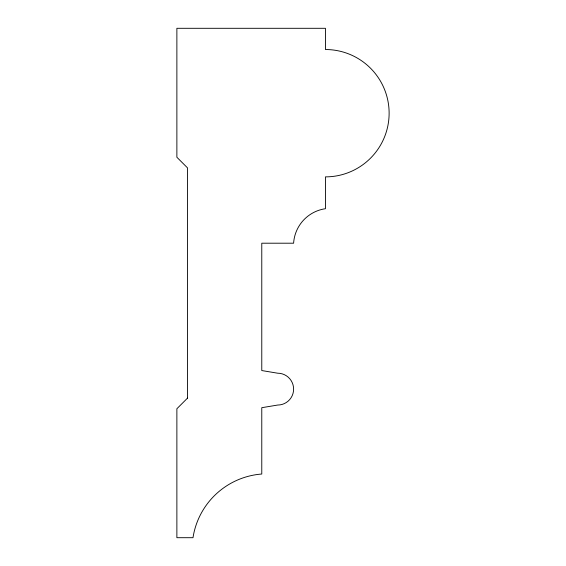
<?xml version="1.0" encoding="UTF-8"?>
<svg xmlns="http://www.w3.org/2000/svg" width="566" height="566" viewBox="0 0 566 566"><rect width="100%" height="100%" fill="white"/><g stroke="black" fill="none" stroke-linecap="round" stroke-linejoin="round"><path stroke-width="0.85" d="M187.488 398.139L176.875 408.751L176.875 537.7L192.999 537.7A75.398 75.398 0 0 1 261.775 474.025L261.775 407.697L277.694 405.044A15.919 15.919 0 0 0 293.613 389.125A15.919 15.919 0 0 0 277.694 373.206L261.775 370.553L261.775 243.203L293.613 243.203A37.172 37.172 0 0 1 325.45 208.713L325.45 176.875A63.675 63.675 0 0 0 389.125 113.2A63.675 63.675 0 0 0 325.45 49.525L325.45 28.3L176.875 28.3L176.875 157.249L187.488 167.861L187.488 398.139"/></g></svg>
